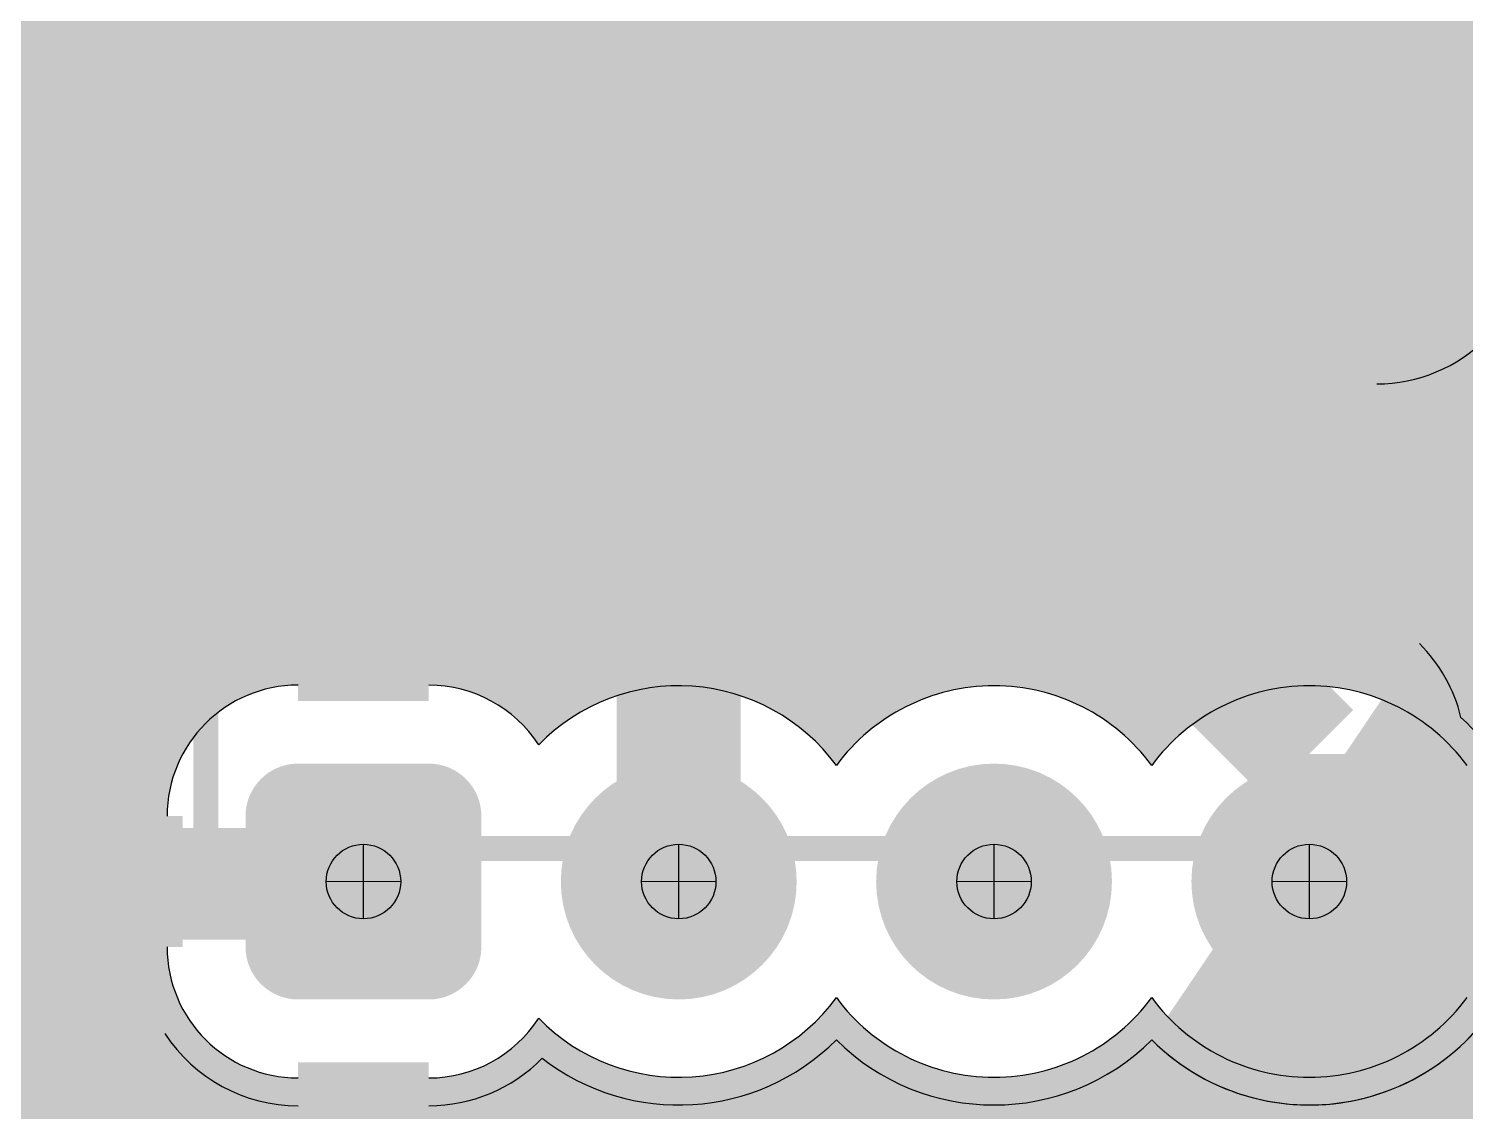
# Model space of a CAD drawing. Extents: x -5 to 272, y 7 to 75.
# Drawn here: x 37.94 to 49.52, y 50.46 to 59.18 of the extents above; entities that cross this region are included whole.
import ezdxf

# ---------------------------------------------------------------- set-up
doc = ezdxf.new("R2010")
doc.units = 0
for name, color, linetype in [('3D_INFO_TOP', 1, 'CONTINUOUS'), ('COPPER_BOTTOM', 1, 'CONTINUOUS'), ('COPPER_TOP', 3, 'CONTINUOUS'), ('DRILL', 255, 'CONTINUOUS'), ('DRILL_SYMBOLS', 255, 'CONTINUOUS'), ('SILKSCREEN_TOP', 4, 'CONTINUOUS'), ('SOLDER_MASK_BOTTOM', 212, 'CONTINUOUS'), ('SOLDER_MASK_TOP', 200, 'CONTINUOUS')]:
    doc.layers.add(name, color=color, linetype=linetype)

msp = doc.modelspace()

# ---------------------------------------------------------------- hatches: boundary and pattern name
at = {"layer": 'COPPER_BOTTOM'}
h = msp.add_hatch(color=1, dxfattribs=at)
edge = h.paths.add_edge_path()
edge.add_line((53.291985, 54.111359), (54.57371, 55.393084))
edge.add_line((54.57371, 55.393084), (54.57371, 61.50129))
edge.add_arc((53.34, 62.812), 1.8, 300.420548, 313.266636, ccw=False)
edge.add_arc((53.282, 62.05848), 1.256048, 314.939204, 320.515778, ccw=False)
edge.add_line((54.169217, 61.169378), (54.032, 61.032161))
edge.add_line((54.032, 61.032161), (54.032, 58.663621))
edge.add_arc((53.33918, 58.663621), 0.69282, 270, 0, ccw=False)
edge.add_line((53.33918, 57.970801), (50.97064, 57.970801))
edge.add_line((50.97064, 57.970801), (49.688738, 56.688899))
edge.add_arc((48.79987, 57.57635), 1.256048, 270.18518, 315.045734, ccw=False)
edge.add_line((48.803929, 56.320309), (47.061649, 56.314678))
edge.add_line((47.061649, 56.314678), (49.147219, 54.2291))
edge.add_arc((48.26, 53.34), 1.256048, 13.56166, 45.060694, ccw=False)
edge.add_arc((48.26, 52.312), 1.8, 225.125556, 47.285288, ccw=False)
edge.add_line((46.99, 51.036422), (46.99, 48.63248))
edge.add_arc((47.244, 46.8), 1.85, 3.853854, 97.891483, ccw=False)
edge.add_arc((49.76, 45.2), 1.85, 67.196596, 111.239133, ccw=False)
edge.add_arc((52.324, 46.8), 1.85, 3.565912, 176.733789, ccw=False)
edge.add_arc((54.864, 45.2), 1.85, 67.981307, 112.018693, ccw=False)
edge.add_arc((57.404, 46.8), 1.85, 3.565912, 176.434088, ccw=False)
edge.add_arc((59.944, 45.2), 1.85, 67.981307, 112.018693, ccw=False)
edge.add_arc((62.484, 46.8), 1.85, 344.601342, 176.434088, ccw=False)
edge.add_line((64.267588, 46.308763), (64.267588, 42.714872))
edge.add_line((64.267588, 42.714872), (69.30013, 42.933679))
edge.add_line((69.30013, 42.933679), (69.30013, 62.992))
edge.add_arc((70.104, 62.992), 0.80387, 160.556616, 180, ccw=False)
edge.add_line((69.345974, 63.259588), (69.345974, 65.278))
edge.add_line((69.345974, 65.278), (55.949372, 65.278))
edge.add_line((55.949372, 65.278), (56.802725, 64.424647))
edge.add_arc((55.88, 63.5), 1.30629, 0, 45.059616, ccw=False)
edge.add_line((57.18629, 63.5), (57.18629, 54.852))
edge.add_arc((55.88, 54.852), 1.30629, 314.940384, 0, ccw=False)
edge.add_line((56.802725, 53.927353), (55.13936, 52.263988))
edge.add_arc((53.34, 52.312), 1.8, 91.528531, 358.471534, ccw=False)
h = msp.add_hatch(color=256, dxfattribs=at)
edge = h.paths.add_edge_path()
edge.add_line((39.69, 52.838709), (39.69, 51.785291))
edge.add_arc((40.113291, 51.785291), 0.423291, 180, 270)
edge.add_line((40.113291, 51.362), (41.166709, 51.362))
edge.add_arc((41.166709, 51.785291), 0.423291, 270, 0)
edge.add_line((41.59, 51.785291), (41.59, 52.838709))
edge.add_arc((41.166709, 52.838709), 0.423291, 0, 90)
edge.add_line((41.166709, 53.262), (40.113291, 53.262))
edge.add_arc((40.113291, 52.838709), 0.423291, 90, 180)
edge = h.paths.add_edge_path()
edge.add_arc((40.64, 52.312), 0.3, 0, 360)
h = msp.add_hatch(color=256, dxfattribs=at)
edge = h.paths.add_edge_path()
edge.add_arc((43.18, 52.312), 0.95, 0, 360)
edge = h.paths.add_edge_path()
edge.add_arc((43.18, 52.312), 0.3, 0, 360)
h = msp.add_hatch(color=256, dxfattribs=at)
edge = h.paths.add_edge_path()
edge.add_arc((45.72, 52.312), 0.95, 0, 360)
edge = h.paths.add_edge_path()
edge.add_arc((45.72, 52.312), 0.3, 0, 360)
h = msp.add_hatch(color=256, dxfattribs=at)
edge = h.paths.add_edge_path()
edge.add_arc((48.26, 52.312), 0.95, 0, 360)
edge = h.paths.add_edge_path()
edge.add_arc((48.26, 52.312), 0.3, 0, 360)
h = msp.add_hatch(color=1, dxfattribs=at)
edge = h.paths.add_edge_path()
edge.add_arc((53.34, 52.312), 1.8, 195.995124, 212.385993)
edge.add_line((51.819974, 51.347883), (51.819974, 48.580016))
edge.add_arc((52.324, 46.8), 1.85, 105.809899, 176.733789)
edge.add_arc((49.76, 45.2), 1.85, 67.196596, 111.239133)
edge.add_arc((47.244, 46.8), 1.85, 3.853854, 176.434088)
edge.add_arc((44.704, 45.2), 1.85, 67.981307, 112.018693)
edge.add_arc((42.164, 46.8), 1.85, 3.565912, 176.434088)
edge.add_arc((39.624, 45.2), 1.85, 67.981307, 112.018693)
edge.add_arc((37.084, 46.8), 1.85, 3.565912, 176.434088)
edge.add_arc((34.544, 45.2), 1.85, 67.981307, 157.344648)
edge.add_line((32.836749, 45.912596), (30.26229, 45.912596))
edge.add_line((30.26229, 45.912596), (30.26229, 46.422346))
edge.add_arc((29.544418, 47.069082), 0.966234, 317.984069, 0)
edge.add_line((30.510652, 47.069082), (30.510652, 47.545918))
edge.add_arc((29.544418, 47.545918), 0.966234, 0, 90)
edge.add_line((29.544418, 48.512152), (29.46118, 48.512152))
edge.add_arc((28.956, 47.3075), 1.30629, 67.248876, 86.565401)
edge.add_line((29.034259, 48.611444), (28.956, 48.672084))
edge.add_line((28.956, 48.672084), (28.955999, 48.672083))
edge.add_line((28.955999, 48.672083), (28.955999, 49.752917))
edge.add_line((28.955999, 49.752917), (28.956, 49.752916))
edge.add_line((28.956, 49.752916), (29.776666, 50.388825))
edge.add_arc((29.544418, 49.450918), 0.966234, 76.091975, 90)
edge.add_line((29.544418, 50.417152), (28.955999, 50.417152))
edge.add_line((28.955999, 50.417152), (28.955999, 51.088194))
edge.add_line((28.955999, 51.088194), (39.040421, 51.088194))
edge.add_arc((40.113291, 51.785291), 1.279451, 213.013779, 270)
edge.add_line((40.113291, 50.50584), (41.166709, 50.50584))
edge.add_arc((41.166709, 51.785291), 1.279451, 270, 315.473778)
edge.add_arc((43.18, 52.312), 1.8, 232.284556, 314.874444)
edge.add_arc((45.72, 52.312), 1.8, 225.125556, 314.874444)
edge.add_arc((48.26, 52.312), 1.8, 225.125556, 344.004876)
edge.add_line((49.990313, 51.816), (51.609687, 51.816))
edge = h.paths.add_edge_path()
edge.add_line((30.437395, 49.819971), (29.653429, 49.2125))
edge.add_line((29.653429, 49.2125), (30.437395, 48.605029))
edge.add_arc((29.544418, 48.974082), 0.966234, 337.545461, 0)
edge.add_line((30.510652, 48.974082), (30.510652, 49.450918))
edge.add_arc((29.544418, 49.450918), 0.966234, 0, 22.454539)
at = {"layer": 'COPPER_TOP'}
h = msp.add_hatch(color=3, dxfattribs=at)
h.paths.add_polyline_path([(-4.195967, 72.775967), (93.512292, 72.775967), (93.512292, 7.232068), (-4.195967, 7.232068)])
edge = h.paths.add_edge_path()
edge.add_arc((19.304, 39.116), 1.577, 36.358194, 143.641806)
edge.add_arc((16.764, 39.116), 1.577, 36.358194, 143.641806)
edge.add_arc((14.224, 39.116), 1.577, 36.358194, 323.641806)
edge.add_arc((16.764, 39.116), 1.577, 216.358194, 323.641806)
edge.add_arc((19.304, 39.116), 1.577, 216.358194, 323.641806)
edge.add_arc((21.844, 39.116), 1.577, 216.358194, 323.641806)
edge.add_arc((24.384, 39.116), 1.577, 216.358194, 323.641806)
edge.add_arc((26.924, 39.116), 1.577, 216.358194, 323.641806)
edge.add_arc((29.464, 39.116), 1.577, 216.358194, 323.641806)
edge.add_arc((32.004, 39.116), 1.577, 216.358194, 323.641806)
edge.add_arc((34.544, 39.116), 1.577, 216.358194, 323.641806)
edge.add_arc((37.084, 39.116), 1.577, 216.358194, 323.641806)
edge.add_arc((39.624, 39.116), 1.577, 216.358194, 323.641806)
edge.add_arc((42.164, 39.116), 1.577, 216.358194, 323.641806)
edge.add_arc((44.704, 39.116), 1.577, 216.358194, 323.641806)
edge.add_arc((47.244, 39.116), 1.577, 216.358194, 323.641806)
edge.add_arc((49.784, 39.116), 1.577, 216.358194, 323.641806)
edge.add_arc((52.324, 39.116), 1.577, 216.358194, 323.641806)
edge.add_arc((54.864, 39.116), 1.577, 216.358194, 323.641806)
edge.add_arc((57.404, 39.116), 1.577, 216.358194, 323.641806)
edge.add_arc((59.944, 39.116), 1.577, 216.358194, 323.641806)
edge.add_arc((62.484, 39.116), 1.577, 216.358194, 143.641806)
edge.add_arc((59.944, 39.116), 1.577, 36.358194, 143.641806)
edge.add_arc((57.404, 39.116), 1.577, 36.358194, 143.641806)
edge.add_arc((54.864, 39.116), 1.577, 36.358194, 143.641806)
edge.add_arc((52.324, 39.116), 1.577, 36.358194, 143.641806)
edge.add_arc((49.784, 39.116), 1.577, 36.358194, 143.641806)
edge.add_arc((47.244, 39.116), 1.577, 36.358194, 143.641806)
edge.add_arc((44.704, 39.116), 1.577, 36.358194, 143.641806)
edge.add_arc((42.164, 39.116), 1.577, 36.358194, 143.641806)
edge.add_arc((39.624, 39.116), 1.577, 36.358194, 143.641806)
edge.add_arc((37.084, 39.116), 1.577, 36.358194, 143.641806)
edge.add_arc((34.544, 39.116), 1.577, 36.358194, 143.641806)
edge.add_arc((32.004, 39.116), 1.577, 36.358194, 143.641806)
edge.add_arc((29.464, 39.116), 1.577, 36.358194, 143.641806)
edge.add_arc((26.924, 39.116), 1.577, 36.358194, 143.641806)
edge.add_arc((24.384, 39.116), 1.577, 36.358194, 143.641806)
edge.add_arc((21.844, 39.116), 1.577, 36.358194, 143.641806)
edge = h.paths.add_edge_path()
edge.add_arc((6.604, 12.954), 1.634872, 180, 186.234585)
edge.add_arc((6.604, 12.7), 1.627, 177.306641, 2.693359)
edge.add_arc((6.604, 12.954), 1.634872, 353.765415, 0)
edge.add_line((8.238872, 12.954), (8.238872, 42.5))
edge.add_arc((6.604, 42.5), 1.634872, 0, 180)
edge.add_line((4.969128, 42.5), (4.969128, 12.954))
edge = h.paths.add_edge_path()
edge.add_arc((19.304, 23.876), 1.577, 36.358194, 143.641806)
edge.add_arc((16.764, 23.876), 1.577, 36.358194, 143.641806)
edge.add_arc((14.224, 23.876), 1.577, 36.358194, 323.641806)
edge.add_arc((16.764, 23.876), 1.577, 216.358194, 323.641806)
edge.add_arc((19.304, 23.876), 1.577, 216.358194, 323.641806)
edge.add_arc((21.844, 23.876), 1.577, 216.358194, 323.641806)
edge.add_arc((24.384, 23.876), 1.577, 216.358194, 323.641806)
edge.add_arc((26.924, 23.876), 1.577, 216.358194, 323.641806)
edge.add_arc((29.464, 23.876), 1.577, 216.358194, 323.641806)
edge.add_arc((32.004, 23.876), 1.577, 216.358194, 323.641806)
edge.add_arc((34.544, 23.876), 1.577, 216.358194, 323.641806)
edge.add_arc((37.084, 23.876), 1.577, 216.358194, 323.641806)
edge.add_arc((39.624, 23.876), 1.577, 216.358194, 323.641806)
edge.add_arc((42.164, 23.876), 1.577, 216.358194, 323.641806)
edge.add_arc((44.704, 23.876), 1.577, 216.358194, 323.641806)
edge.add_arc((47.244, 23.876), 1.577, 216.358194, 323.641806)
edge.add_arc((49.784, 23.876), 1.577, 216.358194, 323.641806)
edge.add_arc((52.324, 23.876), 1.577, 216.358194, 323.641806)
edge.add_arc((54.864, 23.876), 1.577, 216.358194, 323.641806)
edge.add_arc((57.404, 23.876), 1.577, 216.358194, 323.641806)
edge.add_arc((59.944, 23.876), 1.577, 216.358194, 143.641806)
edge.add_arc((57.404, 23.876), 1.577, 36.358194, 143.641806)
edge.add_arc((54.864, 23.876), 1.577, 36.358194, 143.641806)
edge.add_arc((52.324, 23.876), 1.577, 36.358194, 143.641806)
edge.add_arc((49.784, 23.876), 1.577, 36.358194, 143.641806)
edge.add_arc((47.244, 23.876), 1.577, 36.358194, 143.641806)
edge.add_arc((44.704, 23.876), 1.577, 36.358194, 143.641806)
edge.add_arc((42.164, 23.876), 1.577, 36.358194, 143.641806)
edge.add_arc((39.624, 23.876), 1.577, 36.358194, 143.641806)
edge.add_arc((37.084, 23.876), 1.577, 36.358194, 143.641806)
edge.add_arc((34.544, 23.876), 1.577, 36.358194, 143.641806)
edge.add_arc((32.004, 23.876), 1.577, 36.358194, 143.641806)
edge.add_arc((29.464, 23.876), 1.577, 36.358194, 143.641806)
edge.add_arc((26.924, 23.876), 1.577, 36.358194, 143.641806)
edge.add_arc((24.384, 23.876), 1.577, 36.358194, 143.641806)
edge.add_arc((21.844, 23.876), 1.577, 36.358194, 143.641806)
edge = h.paths.add_edge_path()
edge.add_arc((43.18, 52.312), 1.577, 36.358194, 135.683323)
edge.add_arc((41.166709, 52.838709), 1.055372, 33.014475, 90)
edge.add_line((41.166709, 53.894081), (40.113291, 53.894081))
edge.add_arc((40.113291, 52.838709), 1.055372, 90, 180)
edge.add_line((39.057919, 52.838709), (39.057919, 51.785291))
edge.add_arc((40.113291, 51.785291), 1.055372, 180, 270)
edge.add_line((40.113291, 50.729919), (41.166709, 50.729919))
edge.add_arc((41.166709, 51.785291), 1.055372, 270, 326.985525)
edge.add_arc((43.18, 52.312), 1.577, 224.316677, 323.641806)
edge.add_arc((45.72, 52.312), 1.577, 216.358194, 323.641806)
edge.add_arc((48.26, 52.312), 1.577, 216.358194, 323.641806)
edge.add_arc((50.8, 52.312), 1.577, 216.358194, 323.641806)
edge.add_arc((53.34, 52.312), 1.577, 216.358194, 143.641806)
edge.add_arc((50.8, 52.312), 1.577, 36.358194, 143.641806)
edge.add_arc((48.26, 52.312), 1.577, 36.358194, 143.641806)
edge.add_arc((45.72, 52.312), 1.577, 36.358194, 143.641806)
edge = h.paths.add_edge_path()
edge.add_line((21.479128, 63.909581), (21.479128, 53.5))
edge.add_arc((23.114, 53.5), 1.634872, 180, 185.624879)
edge.add_arc((23.114, 53.34), 1.627, 180.008524, 359.991476)
edge.add_arc((23.114, 53.5), 1.634872, 354.375121, 0)
edge.add_line((24.748872, 53.5), (24.748872, 64.5))
edge.add_arc((23.114, 64.5), 1.634872, 0, 50.984019)
edge.add_arc((22.86, 64.77), 1.627, 37.935941, 211.926975)
edge = h.paths.add_edge_path()
edge.add_arc((42.164, 46.8), 1.627, 350.492586, 189.507414)
edge.add_arc((39.624, 45.2), 1.627, 54.907982, 125.092018)
edge.add_arc((37.084, 46.8), 1.627, 350.492586, 189.507414)
edge.add_arc((34.544, 45.2), 1.627, 54.907982, 9.507414)
edge.add_arc((37.084, 46.8), 1.627, 234.907982, 305.092018)
edge.add_arc((39.624, 45.2), 1.627, 170.492586, 9.507414)
edge.add_arc((42.164, 46.8), 1.627, 234.907982, 305.092018)
edge.add_arc((44.704, 45.2), 1.627, 170.492586, 9.507414)
edge.add_arc((47.244, 46.8), 1.627, 234.907982, 303.93809)
edge.add_arc((49.76, 45.2), 1.627, 171.154896, 10.211411)
edge.add_arc((52.324, 46.8), 1.627, 233.718974, 305.092018)
edge.add_arc((54.864, 45.2), 1.627, 170.492586, 9.507414)
edge.add_arc((57.404, 46.8), 1.627, 234.907982, 305.092018)
edge.add_arc((59.944, 45.2), 1.627, 170.492586, 9.507414)
edge.add_arc((62.484, 46.8), 1.627, 234.907982, 189.507414)
edge.add_arc((59.944, 45.2), 1.627, 54.907982, 125.092018)
edge.add_arc((57.404, 46.8), 1.627, 350.492586, 189.507414)
edge.add_arc((54.864, 45.2), 1.627, 54.907982, 125.092018)
edge.add_arc((52.324, 46.8), 1.627, 350.492586, 190.211411)
edge.add_arc((49.76, 45.2), 1.627, 53.718974, 123.93809)
edge.add_arc((47.244, 46.8), 1.627, 351.154896, 189.507414)
edge.add_arc((44.704, 45.2), 1.627, 54.907982, 125.092018)
edge = h.paths.add_edge_path()
edge.add_arc((42.164, 16.51), 1.627, 38.686496, 141.313504)
edge.add_arc((39.624, 16.51), 1.627, 38.686496, 127.33723)
edge.add_arc((37.084, 18.288), 1.627, 342.678729, 124.21034)
edge.add_arc((34.544, 19.558), 1.627, 2.659558, 217.095391)
edge.add_arc((32.004, 17.526), 1.627, 40.224225, 124.21034)
edge.add_arc((29.464, 18.796), 1.627, 2.659558, 141.313504)
edge.add_arc((26.924, 18.796), 1.627, 38.686496, 141.313504)
edge.add_arc((24.384, 18.796), 1.627, 38.686496, 321.313504)
edge.add_arc((26.924, 18.796), 1.627, 218.686496, 321.313504)
edge.add_arc((29.464, 18.796), 1.627, 218.686496, 304.21034)
edge.add_arc((32.004, 17.526), 1.627, 182.659558, 37.095391)
edge.add_arc((34.544, 19.558), 1.627, 220.224225, 304.21034)
edge.add_arc((37.084, 18.288), 1.627, 182.659558, 307.33723)
edge.add_arc((39.624, 16.51), 1.627, 162.678729, 321.313504)
edge.add_arc((42.164, 16.51), 1.627, 218.686496, 321.313504)
edge.add_arc((44.704, 16.51), 1.627, 218.686496, 17.321271)
edge.add_arc((47.244, 18.288), 1.627, 232.66277, 197.321271)
edge.add_arc((44.704, 16.51), 1.627, 52.66277, 141.313504)
edge = h.paths.add_edge_path()
edge.add_arc((17.78, 61.468), 1.627, 309.927133, 121.926975)
edge.add_line((16.919581, 62.848872), (3.302, 62.848872))
edge.add_arc((3.302, 61.214), 1.634872, 90, 270)
edge.add_line((3.302, 59.579128), (17.526, 59.579128))
edge.add_arc((17.526, 61.214), 1.634872, 270, 322.569043)
edge = h.paths.add_edge_path()
edge.add_arc((42.418, 68.834), 1.627, 79.717947, 167.194574)
edge.add_arc((42.418, 68.8), 1.634872, 166.032565, 270)
edge.add_line((42.418, 67.165128), (46.958281, 67.165128))
edge.add_arc((47.498, 68.7), 1.627, 250.626388, 357.238476)
edge.add_arc((47.498, 68.8), 1.634872, 353.735761, 90)
edge.add_line((47.498, 70.434872), (42.70841, 70.434872))
edge = h.paths.add_edge_path()
edge.add_arc((43.18, 62.812), 1.577, 36.358194, 143.641806)
edge.add_arc((40.64, 62.812), 1.577, 36.358194, 323.641806)
edge.add_arc((43.18, 62.812), 1.577, 216.358194, 323.641806)
edge.add_arc((45.72, 62.812), 1.577, 216.358194, 323.641806)
edge.add_arc((48.26, 62.812), 1.577, 216.358194, 323.641806)
edge.add_arc((50.8, 62.812), 1.577, 216.358194, 323.641806)
edge.add_arc((53.34, 62.812), 1.577, 216.358194, 143.641806)
edge.add_arc((50.8, 62.812), 1.577, 36.358194, 143.641806)
edge.add_arc((48.26, 62.812), 1.577, 36.358194, 143.641806)
edge.add_arc((45.72, 62.812), 1.577, 36.358194, 143.641806)
edge = h.paths.add_edge_path()
edge.add_line((70.755128, 43.18), (70.755128, 28.194))
edge.add_arc((72.39, 28.194), 1.634872, 180, 0)
edge.add_line((74.024872, 28.194), (74.024872, 43.18))
edge.add_arc((72.39, 43.18), 1.634872, 0, 180)
edge = h.paths.add_edge_path()
edge.add_arc((21.420667, 10.668001), 1.877, 0, 360)
edge = h.paths.add_edge_path()
edge.add_arc((27.940001, 10.668001), 1.877, 0, 360)
edge = h.paths.add_edge_path()
edge.add_arc((21.420667, 15.155335), 1.877, 0, 360)
edge = h.paths.add_edge_path()
edge.add_arc((27.940001, 15.155335), 1.877, 0, 360)
edge = h.paths.add_edge_path()
edge.add_arc((82.804, 63.5), 1.577, 36.358194, 143.641806)
edge.add_arc((80.264, 63.5), 1.577, 36.358194, 143.641806)
edge.add_arc((77.724, 63.5), 1.577, 36.358194, 226.734854)
edge.add_arc((77.271459, 61.412541), 1.129899, 123.784033, 180)
edge.add_line((76.14156, 61.412541), (76.14156, 60.507459))
edge.add_arc((77.271459, 60.507459), 1.129899, 180, 270)
edge.add_line((77.271459, 59.37756), (78.176541, 59.37756))
edge.add_arc((78.176541, 60.507459), 1.129899, 270, 326.215967)
edge.add_arc((80.264, 60.96), 1.577, 223.265146, 323.641806)
edge.add_arc((82.804, 60.96), 1.577, 216.358194, 323.641806)
edge.add_arc((85.344, 60.96), 1.577, 216.358194, 323.641806)
edge.add_arc((87.884, 60.96), 1.577, 216.358194, 143.641806)
edge.add_arc((85.344, 60.96), 1.577, 36.358194, 53.641806)
edge.add_arc((85.344, 63.5), 1.577, 306.358194, 143.641806)
edge = h.paths.add_edge_path()
edge.add_arc((78.994, 69.342), 1.627, 0, 360)
edge = h.paths.add_edge_path()
edge.add_arc((82.296, 69.342), 1.627, 20.496546, 339.503454)
edge.add_arc((85.344, 69.342), 1.627, 200.496546, 159.503454)
edge = h.paths.add_edge_path()
edge.add_arc((30.734, 68.834), 1.627, 349.617981, 178.757054)
edge.add_arc((30.7, 68.5), 1.634872, 166.945094, 180)
edge.add_line((29.065128, 68.5), (29.065128, 58.3))
edge.add_arc((30.7, 58.3), 1.634872, 180, 199.923778)
edge.add_arc((30.734, 58.166), 1.627, 195.073523, 10.282053)
edge.add_line((32.334872, 58.45641), (32.334872, 68.5))
edge.add_arc((30.7, 68.5), 1.634872, 0, 1.429942)
edge = h.paths.add_edge_path()
edge.add_arc((83.82, 16.256), 1.577, 126.358194, 53.641806)
edge.add_arc((83.82, 18.796), 1.577, 306.358194, 233.641806)
edge = h.paths.add_edge_path()
edge.add_arc((56.387999, 15.748), 1.627, 0, 360)
edge = h.paths.add_edge_path()
edge.add_arc((61.256333, 15.748), 1.627, 0, 360)
edge = h.paths.add_edge_path()
edge.add_arc((52.324, 18.288), 1.627, 40.224225, 37.095391)
edge.add_arc((54.864, 20.32), 1.627, 220.224225, 217.095391)
edge = h.paths.add_edge_path()
edge.add_arc((81.1, 41.148), 1.634872, 262.602403, 0)
edge.add_line((82.734872, 41.148), (82.734872, 43.491719))
edge.add_arc((83.82, 44.704), 1.627, 228.167885, 38.097448)
edge.add_line((85.100388, 45.70786), (85.100388, 51.274906))
edge.add_arc((83.566, 51.816), 1.627, 340.575073, 199.424927)
edge.add_line((82.031612, 51.274906), (82.031612, 50.555013))
edge.add_arc((81.026, 49.276), 1.627, 51.824125, 196.47422)
edge.add_arc((81.1, 48.768), 1.634872, 178.366318, 180)
edge.add_line((79.465128, 48.768), (79.465128, 41.607138))
edge.add_arc((81.026, 41.148), 1.627, 163.608504, 265.187544)
h = msp.add_hatch(color=256, dxfattribs=at)
edge = h.paths.add_edge_path()
edge.add_line((39.69, 52.838709), (39.69, 51.785291))
edge.add_arc((40.113291, 51.785291), 0.423291, 180, 270)
edge.add_line((40.113291, 51.362), (41.166709, 51.362))
edge.add_arc((41.166709, 51.785291), 0.423291, 270, 0)
edge.add_line((41.59, 51.785291), (41.59, 52.838709))
edge.add_arc((41.166709, 52.838709), 0.423291, 0, 90)
edge.add_line((41.166709, 53.262), (40.113291, 53.262))
edge.add_arc((40.113291, 52.838709), 0.423291, 90, 180)
edge = h.paths.add_edge_path()
edge.add_arc((40.64, 52.312), 0.3, 0, 360)
h = msp.add_hatch(color=256, dxfattribs=at)
edge = h.paths.add_edge_path()
edge.add_arc((43.18, 52.312), 0.95, 0, 360)
edge = h.paths.add_edge_path()
edge.add_arc((43.18, 52.312), 0.3, 0, 360)
h = msp.add_hatch(color=256, dxfattribs=at)
edge = h.paths.add_edge_path()
edge.add_arc((45.72, 52.312), 0.95, 0, 360)
edge = h.paths.add_edge_path()
edge.add_arc((45.72, 52.312), 0.3, 0, 360)
h = msp.add_hatch(color=256, dxfattribs=at)
edge = h.paths.add_edge_path()
edge.add_arc((48.26, 52.312), 0.95, 0, 360)
edge = h.paths.add_edge_path()
edge.add_arc((48.26, 52.312), 0.3, 0, 360)
at = {"layer": 'DRILL'}
h = msp.add_hatch(color=255, dxfattribs=at)
edge = h.paths.add_edge_path()
edge.add_arc((40.64, 52.312), 0.3, 0, 360)
h = msp.add_hatch(color=255, dxfattribs=at)
edge = h.paths.add_edge_path()
edge.add_arc((43.18, 52.312), 0.3, 0, 360)
h = msp.add_hatch(color=255, dxfattribs=at)
edge = h.paths.add_edge_path()
edge.add_arc((45.72, 52.312), 0.3, 0, 360)
h = msp.add_hatch(color=255, dxfattribs=at)
edge = h.paths.add_edge_path()
edge.add_arc((48.26, 52.312), 0.3, 0, 360)
at = {"layer": 'SOLDER_MASK_BOTTOM'}
h = msp.add_hatch(color=256, dxfattribs=at)
edge = h.paths.add_edge_path()
edge.add_line((39.69, 52.838709), (39.69, 51.785291))
edge.add_arc((40.113291, 51.785291), 0.423291, 180, 270)
edge.add_line((40.113291, 51.362), (41.166709, 51.362))
edge.add_arc((41.166709, 51.785291), 0.423291, 270, 0)
edge.add_line((41.59, 51.785291), (41.59, 52.838709))
edge.add_arc((41.166709, 52.838709), 0.423291, 0, 90)
edge.add_line((41.166709, 53.262), (40.113291, 53.262))
edge.add_arc((40.113291, 52.838709), 0.423291, 90, 180)
edge = h.paths.add_edge_path()
edge.add_arc((40.64, 52.312), 0.3, 0, 360)
h = msp.add_hatch(color=256, dxfattribs=at)
edge = h.paths.add_edge_path()
edge.add_arc((43.18, 52.312), 0.95, 0, 360)
edge = h.paths.add_edge_path()
edge.add_arc((43.18, 52.312), 0.3, 0, 360)
h = msp.add_hatch(color=256, dxfattribs=at)
edge = h.paths.add_edge_path()
edge.add_arc((45.72, 52.312), 0.95, 0, 360)
edge = h.paths.add_edge_path()
edge.add_arc((45.72, 52.312), 0.3, 0, 360)
h = msp.add_hatch(color=256, dxfattribs=at)
edge = h.paths.add_edge_path()
edge.add_arc((48.26, 52.312), 0.95, 0, 360)
edge = h.paths.add_edge_path()
edge.add_arc((48.26, 52.312), 0.3, 0, 360)
at = {"layer": 'SOLDER_MASK_TOP'}
h = msp.add_hatch(color=256, dxfattribs=at)
edge = h.paths.add_edge_path()
edge.add_line((39.69, 52.838709), (39.69, 51.785291))
edge.add_arc((40.113291, 51.785291), 0.423291, 180, 270)
edge.add_line((40.113291, 51.362), (41.166709, 51.362))
edge.add_arc((41.166709, 51.785291), 0.423291, 270, 0)
edge.add_line((41.59, 51.785291), (41.59, 52.838709))
edge.add_arc((41.166709, 52.838709), 0.423291, 0, 90)
edge.add_line((41.166709, 53.262), (40.113291, 53.262))
edge.add_arc((40.113291, 52.838709), 0.423291, 90, 180)
edge = h.paths.add_edge_path()
edge.add_arc((40.64, 52.312), 0.3, 0, 360)
h = msp.add_hatch(color=256, dxfattribs=at)
edge = h.paths.add_edge_path()
edge.add_arc((43.18, 52.312), 0.95, 0, 360)
edge = h.paths.add_edge_path()
edge.add_arc((43.18, 52.312), 0.3, 0, 360)
h = msp.add_hatch(color=256, dxfattribs=at)
edge = h.paths.add_edge_path()
edge.add_arc((45.72, 52.312), 0.95, 0, 360)
edge = h.paths.add_edge_path()
edge.add_arc((45.72, 52.312), 0.3, 0, 360)
h = msp.add_hatch(color=256, dxfattribs=at)
edge = h.paths.add_edge_path()
edge.add_arc((48.26, 52.312), 0.95, 0, 360)
edge = h.paths.add_edge_path()
edge.add_arc((48.26, 52.312), 0.3, 0, 360)

# ---------------------------------------------------------------- linework, layer by layer
at = {"layer": '3D_INFO_TOP', "color": 1, "const_width": 0.1778}
for points in [[(39.37, 62.738), (39.37, 58.928)], [(39.480686, 58.923168), (39.370001, 58.928)], [(39.590532, 58.908707), (39.480686, 58.923168)], [(39.698699, 58.884727), (39.590532, 58.908707)], [(39.804364, 58.85141), (39.698699, 58.884727)], [(39.906724, 58.809012), (39.804364, 58.85141)], [(40.004999, 58.757853), (39.906724, 58.809012)], [(40.098441, 58.698324), (40.004999, 58.757853)], [(40.18634, 58.630877), (40.098441, 58.698324)], [(40.268025, 58.556027), (40.18634, 58.630877)], [(40.342876, 58.474341), (40.268025, 58.556027)], [(40.410323, 58.386443), (40.342876, 58.474341)], [(40.469852, 58.293001), (40.410323, 58.386443)], [(40.521011, 58.194726), (40.469852, 58.293001)], [(40.56341, 58.092366), (40.521011, 58.194726)], [(40.596726, 57.986701), (40.56341, 58.092366)], [(40.620706, 57.878534), (40.596726, 57.986701)], [(40.635168, 57.768688), (40.620706, 57.878534)], [(40.64, 57.658001), (40.635168, 57.768688)], [(40.635168, 57.547313), (40.64, 57.658001)], [(40.620707, 57.437467), (40.635168, 57.547313)], [(40.596727, 57.3293), (40.620707, 57.437467)], [(40.56341, 57.223635), (40.596727, 57.3293)], [(40.521012, 57.121275), (40.56341, 57.223635)], [(40.469853, 57.023), (40.521012, 57.121275)], [(40.410324, 56.929558), (40.469853, 57.023)], [(40.342877, 56.841659), (40.410324, 56.929558)], [(40.186341, 56.685123), (40.268027, 56.759974)], [(40.268027, 56.759974), (40.342877, 56.841659)], [(40.005001, 56.558147), (40.098443, 56.617676)], [(40.098443, 56.617676), (40.186341, 56.685123)], [(39.804366, 56.464589), (39.906726, 56.506988)], [(39.906726, 56.506988), (40.005001, 56.558147)], [(39.37, 56.388), (39.37, 52.578)], [(39.370001, 56.387999), (39.480688, 56.392831)], [(39.480688, 56.392831), (39.590534, 56.407293)], [(39.590534, 56.407293), (39.698701, 56.431273)], [(39.698701, 56.431273), (39.804366, 56.464589)], [(39.37, 52.578), (54.61, 52.578)]]:
    msp.add_lwpolyline(points, dxfattribs=at)
at = {"layer": 'COPPER_BOTTOM', "color": 1}
for points, const_width in [([(48.79987, 57.57635), (53.282, 62.05848)], 1), ([(47.68382, 59.182), (48.768, 60.26618)], 1.1), ([(31.75, 59.182), (47.68382, 59.182)], 1.1), ([(53.33918, 57.970801), (50.97064, 57.970801), (49.688738, 56.688899)], 0.7), ([(33.31722, 57.52631), (48.79987, 57.57635)], 1), ([(34.15113, 56.12632), (45.4737, 56.12631)], 1), ([(45.4737, 56.12631), (48.26, 53.34)], 1), ([(48.803929, 56.320309), (47.061649, 56.314678), (49.147219, 54.2291)], 0.7), ([(34.66031, 54.47231), (42.79769, 54.47231)], 1), ([(42.79769, 54.47231), (43.18, 54.09)], 1), ([(43.18, 54.09), (43.18, 52.312)], 1), ([(48.26, 53.34), (48.26, 52.312)], 1), ([(28.4036, 52.294), (40.61, 52.294)], 0.9), ([(29.544418, 50.417152), (28.955999, 50.417152), (28.955999, 51.088194), (39.040421, 51.088194)], 0.7), ([(46.99, 51.036422), (46.99, 48.63248)], 0.7), ([(40.113291, 50.50584), (41.166709, 50.50584)], 0.7)]:
    msp.add_lwpolyline(points, dxfattribs=dict(at, const_width=const_width))
for centre, radius, start, end in [((48.79987, 57.57635), 1.256048, 270.18518, 315.045734), ((48.26, 53.34), 1.256048, 13.56166, 45.060694), ((48.26, 52.312), 1.8, 225.125556, 47.285288), ((48.26, 52.312), 1.8, 225.125556, 344.004876), ((40.113291, 51.785291), 1.279451, 213.013779, 270), ((43.18, 52.312), 1.8, 232.284556, 314.874444), ((45.72, 52.312), 1.8, 225.125556, 314.874444), ((41.166709, 51.785291), 1.279451, 270, 315.473778)]:
    msp.add_arc(centre, radius, start, end, dxfattribs=at)
at = {"layer": 'COPPER_TOP', "color": 3, "const_width": 0.254}
for points in [[(41.166709, 53.894081), (40.113291, 53.894081)], [(39.057919, 52.838709), (39.057919, 51.785291)], [(40.113291, 50.729919), (41.166709, 50.729919)]]:
    msp.add_lwpolyline(points, dxfattribs=at)
at = {"layer": 'COPPER_TOP', "color": 3}
for centre, radius, start, end in [((40.113291, 52.838709), 1.055372, 90, 180), ((41.166709, 52.838709), 1.055372, 33.014475, 90), ((43.18, 52.312), 1.577, 36.358194, 135.683323), ((45.72, 52.312), 1.577, 36.358194, 143.641806), ((48.26, 52.312), 1.577, 36.358194, 143.641806), ((40.113291, 51.785291), 1.055372, 180, 270), ((43.18, 52.312), 1.577, 224.316677, 323.641806), ((45.72, 52.312), 1.577, 216.358194, 323.641806), ((48.26, 52.312), 1.577, 216.358194, 323.641806), ((41.166709, 51.785291), 1.055372, 270, 326.985525)]:
    msp.add_arc(centre, radius, start, end, dxfattribs=at)
at = {"layer": 'DRILL', "color": 255}
for centre in [(40.64, 52.312), (43.18, 52.312), (45.72, 52.312), (48.26, 52.312)]:
    msp.add_circle(centre, 0.3, dxfattribs=at)
at = {"layer": 'DRILL_SYMBOLS', "color": 7, "const_width": 0.01}
for points in [[(40.64, 52.012), (40.64, 52.612)], [(43.18, 52.012), (43.18, 52.612)], [(45.72, 52.012), (45.72, 52.612)], [(48.26, 52.012), (48.26, 52.612)], [(40.34, 52.312), (40.94, 52.312)], [(42.88, 52.312), (43.48, 52.312)], [(45.42, 52.312), (46.02, 52.312)], [(47.96, 52.312), (48.56, 52.312)]]:
    msp.add_lwpolyline(points, dxfattribs=at)
at = {"layer": 'SILKSCREEN_TOP', "color": 4, "const_width": 0.2032}
for points in [[(39.37, 62.738), (39.37, 58.928)], [(39.480686, 58.923168), (39.370001, 58.928)], [(39.590532, 58.908707), (39.480686, 58.923168)], [(39.698699, 58.884727), (39.590532, 58.908707)], [(39.804364, 58.85141), (39.698699, 58.884727)], [(39.906724, 58.809012), (39.804364, 58.85141)], [(40.004999, 58.757853), (39.906724, 58.809012)], [(40.098441, 58.698324), (40.004999, 58.757853)], [(40.18634, 58.630877), (40.098441, 58.698324)], [(40.268025, 58.556027), (40.18634, 58.630877)], [(40.342876, 58.474341), (40.268025, 58.556027)], [(40.410323, 58.386443), (40.342876, 58.474341)], [(40.469852, 58.293001), (40.410323, 58.386443)], [(40.521011, 58.194726), (40.469852, 58.293001)], [(40.56341, 58.092366), (40.521011, 58.194726)], [(40.596726, 57.986701), (40.56341, 58.092366)], [(40.620706, 57.878534), (40.596726, 57.986701)], [(40.635168, 57.768688), (40.620706, 57.878534)], [(40.64, 57.658001), (40.635168, 57.768688)], [(40.635168, 57.547313), (40.64, 57.658001)], [(40.620707, 57.437467), (40.635168, 57.547313)], [(40.596727, 57.3293), (40.620707, 57.437467)], [(40.56341, 57.223635), (40.596727, 57.3293)], [(40.521012, 57.121275), (40.56341, 57.223635)], [(40.469853, 57.023), (40.521012, 57.121275)], [(40.410324, 56.929558), (40.469853, 57.023)], [(40.268027, 56.759974), (40.342877, 56.841659)], [(40.342877, 56.841659), (40.410324, 56.929558)], [(40.186341, 56.685123), (40.268027, 56.759974)], [(40.005001, 56.558147), (40.098443, 56.617676)], [(40.098443, 56.617676), (40.186341, 56.685123)], [(39.804366, 56.464589), (39.906726, 56.506988)], [(39.906726, 56.506988), (40.005001, 56.558147)], [(39.37, 56.388), (39.37, 52.578)], [(39.370001, 56.387999), (39.480688, 56.392831)], [(39.480688, 56.392831), (39.590534, 56.407293)], [(39.590534, 56.407293), (39.698701, 56.431273)], [(39.698701, 56.431273), (39.804366, 56.464589)], [(40.64, 55.753), (40.428332, 55.541333)], [(40.640002, 54.906333), (40.64, 55.753)], [(45.557852, 55.677357), (45.546611, 55.662707)], [(45.570328, 55.690971), (45.557852, 55.677357)], [(45.583942, 55.703447), (45.570328, 55.690971)], [(45.598592, 55.714688), (45.583942, 55.703447)], [(45.614166, 55.724609), (45.598592, 55.714688)], [(45.630545, 55.733136), (45.614166, 55.724609)], [(45.647605, 55.740202), (45.630545, 55.733136)], [(45.665216, 55.745755), (45.647605, 55.740202)], [(45.683244, 55.749752), (45.665216, 55.745755)], [(45.701551, 55.752162), (45.683244, 55.749752)], [(45.72, 55.752968), (45.701551, 55.752162)], [(45.738448, 55.752162), (45.72, 55.752968)], [(45.756755, 55.749752), (45.738448, 55.752162)], [(45.774783, 55.745755), (45.756755, 55.749752)], [(45.792394, 55.740202), (45.774783, 55.745755)], [(45.809454, 55.733136), (45.792394, 55.740202)], [(45.825834, 55.724609), (45.809454, 55.733136)], [(45.841407, 55.714688), (45.825834, 55.724609)], [(45.856057, 55.703447), (45.841407, 55.714688)], [(45.869671, 55.690971), (45.856057, 55.703447)], [(45.882147, 55.677357), (45.869671, 55.690971)], [(45.893388, 55.662707), (45.882147, 55.677357)], [(45.511547, 55.578055), (45.509137, 55.559748)], [(45.515544, 55.596083), (45.511547, 55.578055)], [(45.521097, 55.613694), (45.515544, 55.596083)], [(45.528163, 55.630754), (45.521097, 55.613694)], [(45.53669, 55.647134), (45.528163, 55.630754)], [(45.546611, 55.662707), (45.53669, 55.647134)], [(45.903309, 55.647134), (45.893388, 55.662707)], [(45.911836, 55.630754), (45.903309, 55.647134)], [(45.918902, 55.613694), (45.911836, 55.630754)], [(45.924455, 55.596083), (45.918902, 55.613694)], [(45.928452, 55.578055), (45.924455, 55.596083)], [(45.930862, 55.559748), (45.928452, 55.578055)], [(45.509137, 55.559748), (45.508332, 55.5413)], [(45.508332, 55.5413), (45.508332, 55.5413)], [(45.903309, 55.435466), (45.911836, 55.451845)], [(45.911836, 55.451845), (45.918902, 55.468905)], [(45.918902, 55.468905), (45.924455, 55.486516)], [(45.924455, 55.486516), (45.928452, 55.504544)], [(45.928452, 55.504544), (45.930862, 55.522851)], [(45.931668, 55.5413), (45.930862, 55.559748)], [(45.930862, 55.522851), (45.931668, 55.5413)], [(45.72, 55.329632), (45.738448, 55.330437)], [(45.738448, 55.330437), (45.756755, 55.332847)], [(45.756755, 55.332847), (45.774783, 55.336844)], [(45.774783, 55.336844), (45.792394, 55.342397)], [(45.792394, 55.342397), (45.809454, 55.349463)], [(45.809454, 55.349463), (45.825834, 55.35799)], [(45.825834, 55.35799), (45.841407, 55.367911)], [(45.841407, 55.367911), (45.856057, 55.379152)], [(45.856057, 55.379152), (45.869671, 55.391628)], [(45.869671, 55.391628), (45.882147, 55.405242)], [(45.882147, 55.405242), (45.893388, 55.419892)], [(45.893388, 55.419892), (45.903309, 55.435466)], [(45.738447, 55.328861), (45.72, 55.329667)], [(45.72, 55.329667), (45.72, 55.329667)], [(45.756755, 55.326451), (45.738447, 55.328861)], [(45.774783, 55.322454), (45.756755, 55.326451)], [(45.792394, 55.316901), (45.774783, 55.322454)], [(45.809454, 55.309835), (45.792394, 55.316901)], [(45.825833, 55.301308), (45.809454, 55.309835)], [(45.841407, 55.291387), (45.825833, 55.301308)], [(45.856056, 55.280146), (45.841407, 55.291387)], [(45.869671, 55.267671), (45.856056, 55.280146)], [(45.882146, 55.254056), (45.869671, 55.267671)], [(45.893387, 55.239407), (45.882146, 55.254056)], [(45.903308, 55.223833), (45.893387, 55.239407)], [(45.911835, 55.207454), (45.903308, 55.223833)], [(45.508333, 55.118), (45.509138, 55.099552)], [(45.509138, 55.099552), (45.511548, 55.081244)], [(45.918901, 55.190394), (45.911835, 55.207454)], [(45.924454, 55.172783), (45.918901, 55.190394)], [(45.928451, 55.154755), (45.924454, 55.172783)], [(45.930861, 55.136447), (45.928451, 55.154755)], [(45.928451, 55.081244), (45.930861, 55.099552)], [(45.931667, 55.118), (45.930861, 55.136447)], [(45.930861, 55.099552), (45.931667, 55.118)], [(45.511548, 55.081244), (45.515545, 55.063216)], [(45.515545, 55.063216), (45.521098, 55.045605)], [(45.521098, 55.045605), (45.528164, 55.028545)], [(45.528164, 55.028545), (45.536691, 55.012166)], [(45.536691, 55.012166), (45.546612, 54.996592)], [(45.546612, 54.996592), (45.557853, 54.981943)], [(45.882146, 54.981943), (45.893387, 54.996592)], [(45.893387, 54.996592), (45.903308, 55.012166)], [(45.903308, 55.012166), (45.911835, 55.028545)], [(45.911835, 55.028545), (45.918901, 55.045605)], [(45.918901, 55.045605), (45.924454, 55.063216)], [(45.924454, 55.063216), (45.928451, 55.081244)], [(45.557853, 54.981943), (45.570328, 54.968328)], [(45.570328, 54.968328), (45.583943, 54.955853)], [(45.583943, 54.955853), (45.598592, 54.944612)], [(45.598592, 54.944612), (45.614166, 54.934691)], [(45.614166, 54.934691), (45.630545, 54.926164)], [(45.630545, 54.926164), (45.647605, 54.919098)], [(45.647605, 54.919098), (45.665216, 54.913545)], [(45.665216, 54.913545), (45.683244, 54.909548)], [(45.683244, 54.909548), (45.701552, 54.907138)], [(45.701552, 54.907138), (45.72, 54.906333)], [(45.72, 54.906333), (45.738447, 54.907138)], [(45.738447, 54.907138), (45.756755, 54.909548)], [(45.756755, 54.909548), (45.774783, 54.913545)], [(45.774783, 54.913545), (45.792394, 54.919098)], [(45.792394, 54.919098), (45.809454, 54.926164)], [(45.809454, 54.926164), (45.825833, 54.934691)], [(45.825833, 54.934691), (45.841407, 54.944612)], [(45.841407, 54.944612), (45.856056, 54.955853)], [(45.856056, 54.955853), (45.869671, 54.968328)], [(45.869671, 54.968328), (45.882146, 54.981943)], [(39.37, 52.578), (54.61, 52.578)]]:
    msp.add_lwpolyline(points, dxfattribs=at)

doc.saveas('drawing.dxf')
